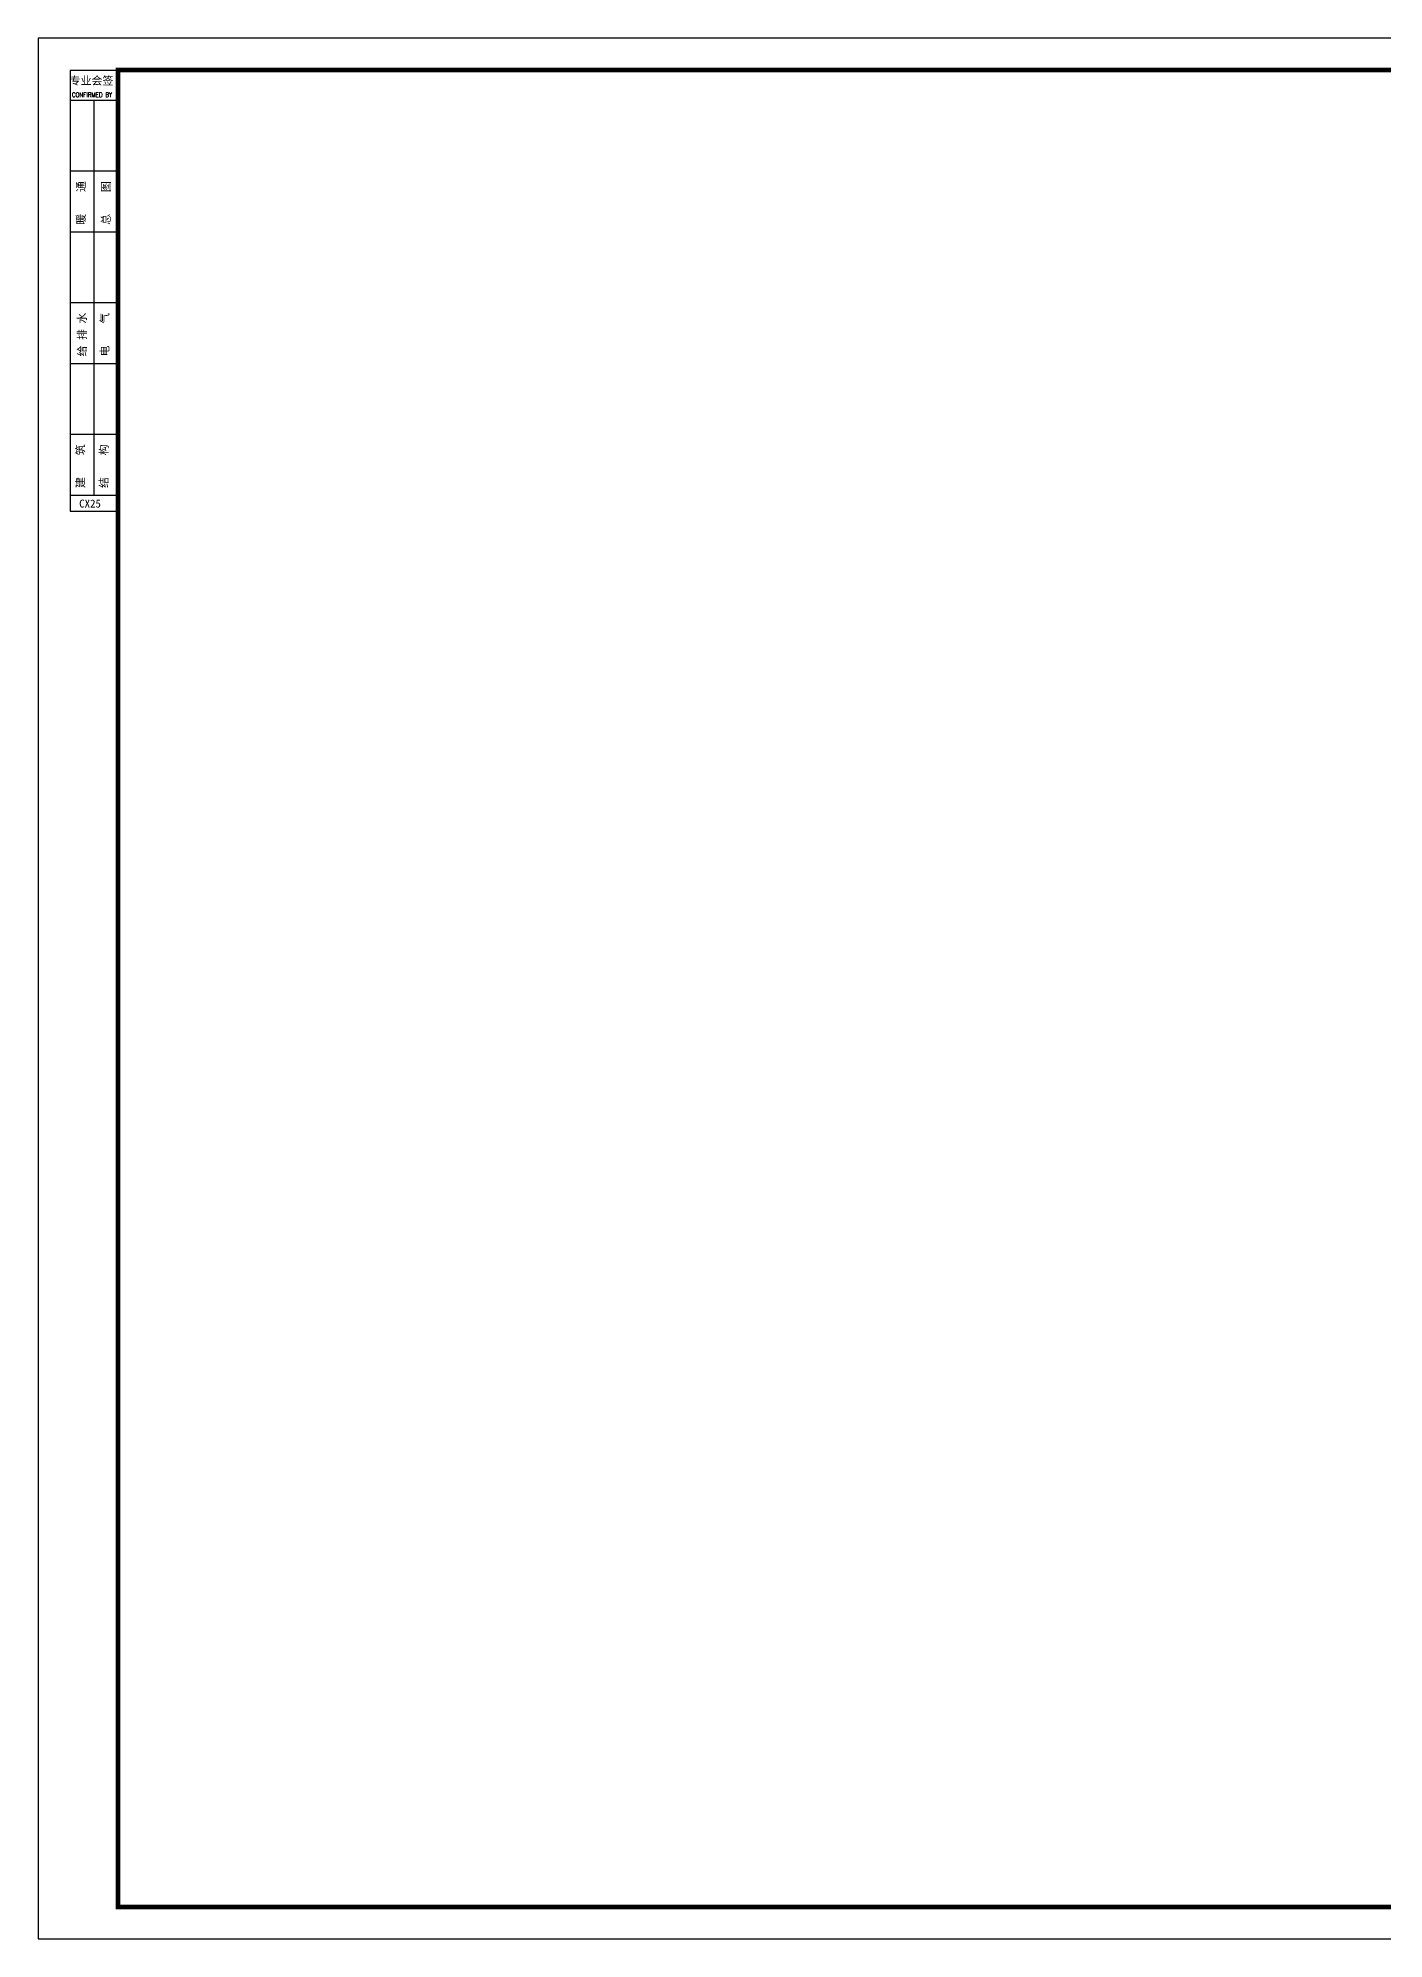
# Model space of a CAD drawing. Extents: x -248860 to 1018944, y -1060852 to 188626.
# Drawn here: x -145362 to -103312, y 89596 to 148996 of the extents above; entities that cross this region are included whole.
import ezdxf

# ---------------------------------------------------------------- set-up
doc = ezdxf.new("R2010")
doc.units = 0
doc.header["$LTSCALE"] = 1000
doc.header["$MEASUREMENT"] = 0
doc.layers.add('WALL', color=6, linetype='CONTINUOUS')
doc.layers.add('图框', color=4, linetype='CONTINUOUS')
doc.styles.add('iIcon2', font='')
doc.styles.add('MIMI-TKWZ', font='romanc.shx', dxfattribs={"width": 0.75, "oblique": 15, "bigfont": 'bigfont.shx'})
doc.styles.get('iIcon2').set_extended_font_data('SimSun')

# ---------------------------------------------------------------- blocks, each defined once
blk = doc.blocks.new('sadf f')
at = {"layer": '图框'}
for p, q in [((651751, 398263), (653251, 398263)), ((651751, 398263), (651751, 384980)), ((651751, 397318), (653251, 397318)), ((651751, 395111), (653251, 395111)), ((651751, 393205), (653251, 393205)), ((651751, 390999), (653251, 390999)), ((651751, 389092), (653251, 389092)), ((651751, 386886), (653251, 386886)), ((651751, 384980), (653251, 384980)), ((651751, 384980), (651751, 384480)), ((651751, 384480), (653251, 384480))]:
    blk.add_line(p, q, dxfattribs=at)
blk.add_lwpolyline([(650751, 339863), (734851, 339863), (734851, 399263), (650751, 399263)], close=True, dxfattribs=at)
at = {"layer": '图框', "const_width": 140}
blk.add_lwpolyline([(653251, 398263), (733851, 398263), (733851, 340863), (653251, 340863)], close=True, dxfattribs=at)
at = {"layer": '图框'}
blk.add_lwpolyline([(652501, 384980), (652501, 397318)], dxfattribs=at)
at = {"layer": '图框', "style": 'iIcon2'}
for s, p in [('专业会签', (651740, 397805)), ('CX25', (652036, 384591))]:
    blk.add_text(s, height=250, dxfattribs=at).set_placement(p)
at = {"layer": '图框', "style": 'MIMI-TKWZ', "width": 0.75}
blk.add_text('CONFIRMED BY', height=145, dxfattribs=at).set_placement((651810, 397419))
at = {"layer": '图框', "style": 'iIcon2'}
for s, p in [('暖    通', (652220, 393427)), ('总    图', (652998, 393427)), ('给 排 水', (652254, 389315)), ('电    气', (652961, 389315)), ('建    筑', (652202, 385202)), ('结    构', (652933, 385202))]:
    blk.add_text(s, height=250, rotation=90, dxfattribs=at).set_placement(p)

msp = doc.modelspace()

# ---------------------------------------------------------------- block references
at = {"layer": 'WALL'}
msp.add_blockref('sadf f', (-796112.5, -250267.4), dxfattribs=at)

doc.saveas('drawing.dxf')
